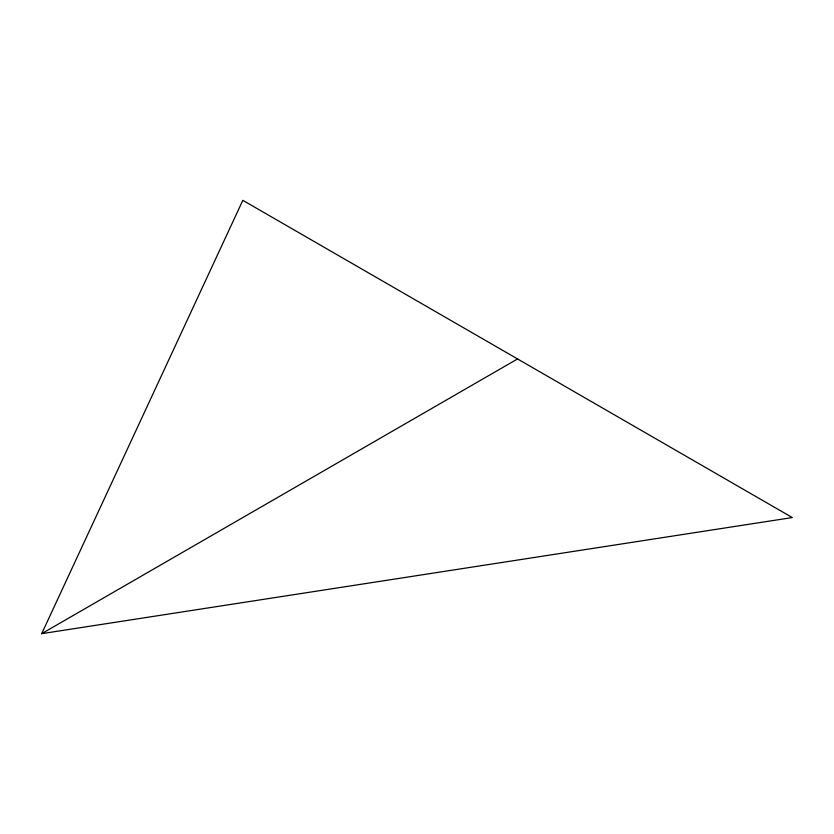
<?xml version="1.0" encoding="UTF-8"?>
<svg xmlns="http://www.w3.org/2000/svg" width="834" height="834" viewBox="0 0 834 834"><rect width="100%" height="100%" fill="white"/><g stroke="black" fill="none" stroke-linecap="round" stroke-linejoin="round"><path stroke-width="1.25" d="M41.7 633.673L242.819 200.327L792.3 517.56L41.7 633.673L517.56 358.943"/></g></svg>
